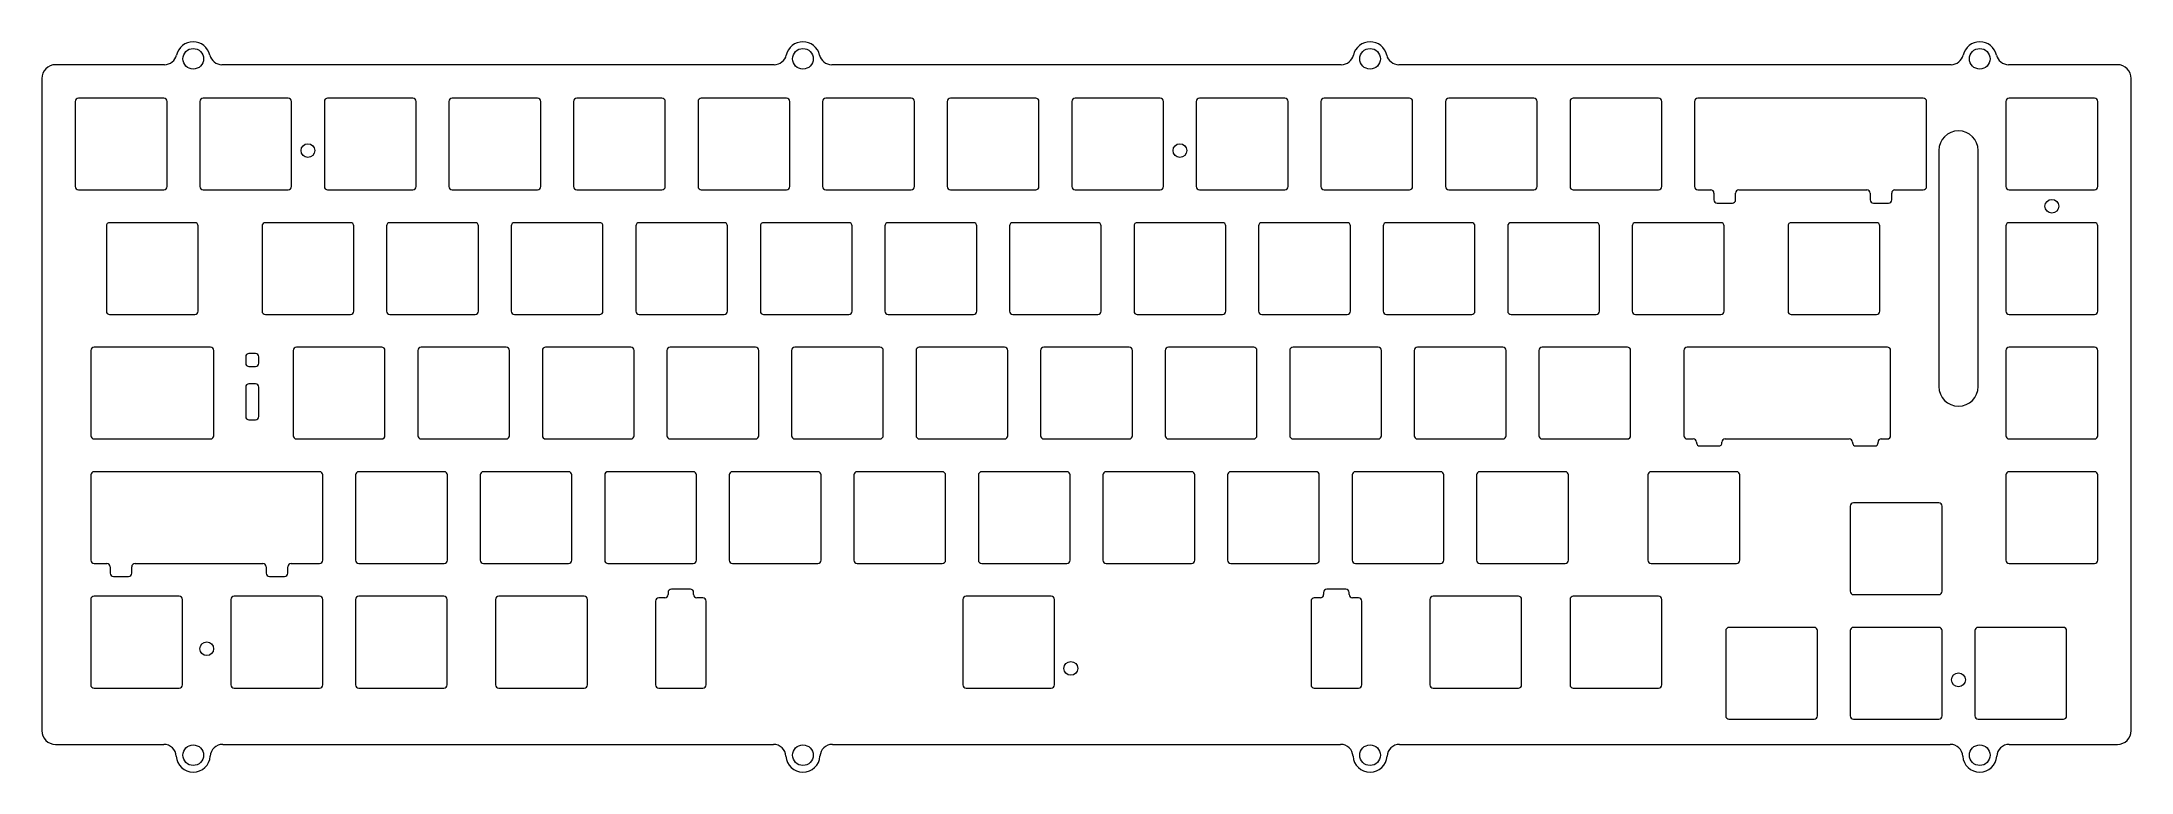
# Model space of a CAD drawing. Header units: inches. Extents: x 0 to 319, y 0 to 111.
import ezdxf

# ---------------------------------------------------------------- set-up
doc = ezdxf.new("R2010")
doc.units = ezdxf.units.IN
doc.header["$MEASUREMENT"] = 0
doc.layers.get('0').update_dxf_attribs({"lineweight": 18})

msp = doc.modelspace()

# ---------------------------------------------------------------- linework, layer by layer
for p, q in [((0, 105.85), (0, 6.35)), ((18.713, 107.95), (2.1, 107.95)), ((111.713, 107.95), (27.487, 107.95)), ((198.213, 107.95), (120.487, 107.95)), ((291.213, 107.95), (206.987, 107.95)), ((316.6, 107.95), (299.987, 107.95)), ((318.7, 6.35), (318.7, 105.85)), ((5.1, 102.35), (5.1, 89.35)), ((18.6, 102.85), (5.6, 102.85)), ((19.1, 89.35), (19.1, 102.35)), ((24.1, 102.35), (24.1, 89.35)), ((37.6, 102.85), (24.6, 102.85)), ((38.1, 89.35), (38.1, 102.35)), ((43.1, 102.35), (43.1, 89.35)), ((56.6, 102.85), (43.6, 102.85)), ((57.1, 89.35), (57.1, 102.35)), ((62.1, 102.35), (62.1, 89.35)), ((75.6, 102.85), (62.6, 102.85)), ((76.1, 89.35), (76.1, 102.35)), ((81.1, 102.35), (81.1, 89.35)), ((94.6, 102.85), (81.6, 102.85)), ((95.1, 89.35), (95.1, 102.35)), ((100.1, 102.35), (100.1, 89.35)), ((113.6, 102.85), (100.6, 102.85)), ((114.1, 89.35), (114.1, 102.35)), ((119.1, 102.35), (119.1, 89.35)), ((132.6, 102.85), (119.6, 102.85)), ((133.1, 89.35), (133.1, 102.35)), ((138.1, 102.35), (138.1, 89.35)), ((151.6, 102.85), (138.6, 102.85)), ((152.1, 89.35), (152.1, 102.35)), ((157.1, 102.35), (157.1, 89.35)), ((170.6, 102.85), (157.6, 102.85)), ((171.1, 89.35), (171.1, 102.35)), ((176.1, 102.35), (176.1, 89.35)), ((189.6, 102.85), (176.6, 102.85)), ((190.1, 89.35), (190.1, 102.35)), ((195.1, 102.35), (195.1, 89.35)), ((208.6, 102.85), (195.6, 102.85)), ((209.1, 89.35), (209.1, 102.35)), ((214.1, 102.35), (214.1, 89.35)), ((227.6, 102.85), (214.6, 102.85)), ((228.1, 89.35), (228.1, 102.35)), ((233.1, 102.35), (233.1, 89.35)), ((246.6, 102.85), (233.6, 102.85)), ((247.1, 89.35), (247.1, 102.35)), ((252.11, 102.35), (252.11, 89.35)), ((286.99, 102.85), (252.61, 102.85)), ((287.49, 89.35), (287.49, 102.35)), ((299.6, 102.35), (299.6, 89.35)), ((313.1, 102.85), (300.1, 102.85)), ((313.6, 89.35), (313.6, 102.35)), ((289.36, 94.85), (289.36, 58.85)), ((295.36, 58.85), (295.36, 94.85)), ((5.6, 88.85), (18.6, 88.85)), ((24.6, 88.85), (37.6, 88.85)), ((43.6, 88.85), (56.6, 88.85)), ((62.6, 88.85), (75.6, 88.85)), ((81.6, 88.85), (94.6, 88.85)), ((100.6, 88.85), (113.6, 88.85)), ((119.6, 88.85), (132.6, 88.85)), ((138.6, 88.85), (151.6, 88.85)), ((157.6, 88.85), (170.6, 88.85)), ((176.6, 88.85), (189.6, 88.85)), ((195.6, 88.85), (208.6, 88.85)), ((214.6, 88.85), (227.6, 88.85)), ((233.6, 88.85), (246.6, 88.85)), ((252.61, 88.85), (254.56, 88.85)), ((255.06, 88.35), (255.06, 87.35)), ((255.56, 86.85), (257.86, 86.85)), ((258.36, 87.35), (258.36, 88.35)), ((258.86, 88.85), (278.37, 88.85)), ((278.87, 88.35), (278.87, 87.35)), ((279.37, 86.85), (281.67, 86.85)), ((282.17, 87.35), (282.17, 88.35)), ((282.67, 88.85), (286.99, 88.85)), ((300.1, 88.85), (313.1, 88.85)), ((9.85, 83.35), (9.85, 70.35)), ((23.35, 83.85), (10.35, 83.85)), ((23.85, 70.35), (23.85, 83.35)), ((33.6, 83.35), (33.6, 70.35)), ((47.1, 83.85), (34.1, 83.85)), ((47.6, 70.35), (47.6, 83.35)), ((52.6, 83.35), (52.6, 70.35)), ((66.1, 83.85), (53.1, 83.85)), ((66.6, 70.35), (66.6, 83.35)), ((71.6, 83.35), (71.6, 70.35)), ((85.1, 83.85), (72.1, 83.85)), ((85.6, 70.35), (85.6, 83.35)), ((90.6, 83.35), (90.6, 70.35)), ((104.1, 83.85), (91.1, 83.85)), ((104.6, 70.35), (104.6, 83.35)), ((109.6, 83.35), (109.6, 70.35)), ((123.1, 83.85), (110.1, 83.85)), ((123.6, 70.35), (123.6, 83.35)), ((128.6, 83.35), (128.6, 70.35)), ((142.1, 83.85), (129.1, 83.85)), ((142.6, 70.35), (142.6, 83.35)), ((147.6, 83.35), (147.6, 70.35)), ((161.1, 83.85), (148.1, 83.85)), ((161.6, 70.35), (161.6, 83.35)), ((166.6, 83.35), (166.6, 70.35)), ((180.1, 83.85), (167.1, 83.85)), ((180.6, 70.35), (180.6, 83.35)), ((185.6, 83.35), (185.6, 70.35)), ((199.1, 83.85), (186.1, 83.85)), ((199.6, 70.35), (199.6, 83.35)), ((204.6, 83.35), (204.6, 70.35)), ((218.1, 83.85), (205.1, 83.85)), ((218.6, 70.35), (218.6, 83.35)), ((223.6, 83.35), (223.6, 70.35)), ((237.1, 83.85), (224.1, 83.85)), ((237.6, 70.35), (237.6, 83.35)), ((242.6, 83.35), (242.6, 70.35)), ((256.1, 83.85), (243.1, 83.85)), ((256.6, 70.35), (256.6, 83.35)), ((266.35, 83.35), (266.35, 70.35)), ((279.85, 83.85), (266.85, 83.85)), ((280.35, 70.35), (280.35, 83.35)), ((299.6, 83.35), (299.6, 70.35)), ((313.1, 83.85), (300.1, 83.85)), ((313.6, 70.35), (313.6, 83.35)), ((10.35, 69.85), (23.35, 69.85)), ((34.1, 69.85), (47.1, 69.85)), ((53.1, 69.85), (66.1, 69.85)), ((72.1, 69.85), (85.1, 69.85)), ((91.1, 69.85), (104.1, 69.85)), ((110.1, 69.85), (123.1, 69.85)), ((129.1, 69.85), (142.1, 69.85)), ((148.1, 69.85), (161.1, 69.85)), ((167.1, 69.85), (180.1, 69.85)), ((186.1, 69.85), (199.1, 69.85)), ((205.1, 69.85), (218.1, 69.85)), ((224.1, 69.85), (237.1, 69.85)), ((243.1, 69.85), (256.1, 69.85)), ((266.85, 69.85), (279.85, 69.85)), ((300.1, 69.85), (313.1, 69.85)), ((7.47, 64.35), (7.47, 51.35)), ((25.72, 64.85), (7.97, 64.85)), ((26.22, 51.35), (26.22, 64.35)), ((32.6, 63.9), (31.6, 63.9)), ((38.35, 64.35), (38.35, 51.35)), ((51.85, 64.85), (38.85, 64.85)), ((52.35, 51.35), (52.35, 64.35)), ((57.35, 64.35), (57.35, 51.35)), ((70.85, 64.85), (57.85, 64.85)), ((71.35, 51.35), (71.35, 64.35)), ((76.35, 64.35), (76.35, 51.35)), ((89.85, 64.85), (76.85, 64.85)), ((90.35, 51.35), (90.35, 64.35)), ((95.35, 64.35), (95.35, 51.35)), ((108.85, 64.85), (95.85, 64.85)), ((109.35, 51.35), (109.35, 64.35)), ((114.35, 64.35), (114.35, 51.35)), ((127.85, 64.85), (114.85, 64.85)), ((128.35, 51.35), (128.35, 64.35)), ((133.35, 64.35), (133.35, 51.35)), ((146.85, 64.85), (133.85, 64.85)), ((147.35, 51.35), (147.35, 64.35)), ((152.35, 64.35), (152.35, 51.35)), ((165.85, 64.85), (152.85, 64.85)), ((166.35, 51.35), (166.35, 64.35)), ((171.35, 64.35), (171.35, 51.35)), ((184.85, 64.85), (171.85, 64.85)), ((185.35, 51.35), (185.35, 64.35)), ((190.35, 64.35), (190.35, 51.35)), ((203.85, 64.85), (190.85, 64.85)), ((204.35, 51.35), (204.35, 64.35)), ((209.35, 64.35), (209.35, 51.35)), ((222.85, 64.85), (209.85, 64.85)), ((223.35, 51.35), (223.35, 64.35)), ((228.35, 64.35), (228.35, 51.35)), ((241.85, 64.85), (228.85, 64.85)), ((242.35, 51.35), (242.35, 64.35)), ((250.455, 64.35), (250.455, 51.35)), ((281.505, 64.85), (250.955, 64.85)), ((282.005, 51.35), (282.005, 64.35)), ((299.6, 64.35), (299.6, 51.35)), ((313.1, 64.85), (300.1, 64.85)), ((313.6, 51.35), (313.6, 64.35)), ((31.1, 63.4), (31.1, 62.4)), ((31.6, 61.9), (32.6, 61.9)), ((33.1, 62.4), (33.1, 63.4)), ((31.1, 58.76), (31.1, 54.26)), ((32.6, 59.26), (31.6, 59.26)), ((33.1, 54.26), (33.1, 58.76)), ((31.6, 53.76), (32.6, 53.76)), ((7.97, 50.85), (25.72, 50.85)), ((38.85, 50.85), (51.85, 50.85)), ((57.85, 50.85), (70.85, 50.85)), ((76.85, 50.85), (89.85, 50.85)), ((95.85, 50.85), (108.85, 50.85)), ((114.85, 50.85), (127.85, 50.85)), ((133.85, 50.85), (146.85, 50.85)), ((152.85, 50.85), (165.85, 50.85)), ((171.85, 50.85), (184.85, 50.85)), ((190.85, 50.85), (203.85, 50.85)), ((209.85, 50.85), (222.85, 50.85)), ((228.85, 50.85), (241.85, 50.85)), ((250.955, 50.85), (251.88, 50.85)), ((252.38, 50.35), (252.38, 50.28)), ((252.88, 49.78), (255.78, 49.78)), ((256.28, 50.28), (256.28, 50.35)), ((256.78, 50.85), (275.68, 50.85)), ((276.18, 50.35), (276.18, 50.28)), ((276.68, 49.78), (279.58, 49.78)), ((280.08, 50.28), (280.08, 50.35)), ((280.58, 50.85), (281.505, 50.85)), ((300.1, 50.85), (313.1, 50.85)), ((7.47, 45.35), (7.47, 32.35)), ((42.35, 45.85), (7.97, 45.85)), ((42.85, 32.35), (42.85, 45.35)), ((47.86, 45.35), (47.86, 32.35)), ((61.36, 45.85), (48.36, 45.85)), ((61.86, 32.35), (61.86, 45.35)), ((66.86, 45.35), (66.86, 32.35)), ((80.36, 45.85), (67.36, 45.85)), ((80.86, 32.35), (80.86, 45.35)), ((85.86, 45.35), (85.86, 32.35)), ((99.36, 45.85), (86.36, 45.85)), ((99.86, 32.35), (99.86, 45.35)), ((104.86, 45.35), (104.86, 32.35)), ((118.36, 45.85), (105.36, 45.85)), ((118.86, 32.35), (118.86, 45.35)), ((123.86, 45.35), (123.86, 32.35)), ((137.36, 45.85), (124.36, 45.85)), ((137.86, 32.35), (137.86, 45.35)), ((142.86, 45.35), (142.86, 32.35)), ((156.36, 45.85), (143.36, 45.85)), ((156.86, 32.35), (156.86, 45.35)), ((161.86, 45.35), (161.86, 32.35)), ((175.36, 45.85), (162.36, 45.85)), ((175.86, 32.35), (175.86, 45.35)), ((180.86, 45.35), (180.86, 32.35)), ((194.36, 45.85), (181.36, 45.85)), ((194.86, 32.35), (194.86, 45.35)), ((199.86, 45.35), (199.86, 32.35)), ((213.36, 45.85), (200.36, 45.85)), ((213.86, 32.35), (213.86, 45.35)), ((218.86, 45.35), (218.86, 32.35)), ((232.36, 45.85), (219.36, 45.85)), ((232.86, 32.35), (232.86, 45.35)), ((244.99, 45.35), (244.99, 32.35)), ((258.49, 45.85), (245.49, 45.85)), ((258.99, 32.35), (258.99, 45.35)), ((299.6, 45.35), (299.6, 32.35)), ((313.1, 45.85), (300.1, 45.85)), ((313.6, 32.35), (313.6, 45.35)), ((275.85, 40.6), (275.85, 27.6)), ((289.35, 41.1), (276.35, 41.1)), ((289.85, 27.6), (289.85, 40.6)), ((7.97, 31.85), (9.92, 31.85)), ((10.42, 31.35), (10.42, 30.35)), ((10.92, 29.85), (13.22, 29.85)), ((13.72, 30.35), (13.72, 31.35)), ((14.22, 31.85), (33.73, 31.85)), ((34.23, 31.35), (34.23, 30.35)), ((34.73, 29.85), (37.03, 29.85)), ((37.53, 30.35), (37.53, 31.35)), ((38.03, 31.85), (42.35, 31.85)), ((48.36, 31.85), (61.36, 31.85)), ((67.36, 31.85), (80.36, 31.85)), ((86.36, 31.85), (99.36, 31.85)), ((105.36, 31.85), (118.36, 31.85)), ((124.36, 31.85), (137.36, 31.85)), ((143.36, 31.85), (156.36, 31.85)), ((162.36, 31.85), (175.36, 31.85)), ((181.36, 31.85), (194.36, 31.85)), ((200.36, 31.85), (213.36, 31.85)), ((219.36, 31.85), (232.36, 31.85)), ((245.49, 31.85), (258.49, 31.85)), ((300.1, 31.85), (313.1, 31.85)), ((7.465, 26.35), (7.465, 13.35)), ((20.965, 26.85), (7.965, 26.85)), ((21.465, 13.35), (21.465, 26.35)), ((28.845, 26.35), (28.845, 13.35)), ((42.345, 26.85), (29.345, 26.85)), ((42.845, 13.35), (42.845, 26.35)), ((47.845, 26.35), (47.845, 13.35)), ((61.345, 26.85), (48.345, 26.85)), ((61.845, 13.35), (61.845, 26.35)), ((69.225, 26.35), (69.225, 13.35)), ((82.725, 26.85), (69.725, 26.85)), ((83.225, 13.35), (83.225, 26.35)), ((93.6, 26.12), (93.6, 13.35)), ((95.026, 26.62), (94.1, 26.62)), ((95.526, 27.42), (95.526, 27.12)), ((98.926, 27.92), (96.026, 27.92)), ((99.426, 27.12), (99.426, 27.42)), ((100.85, 26.62), (99.926, 26.62)), ((101.35, 13.35), (101.35, 26.12)), ((140.475, 26.35), (140.475, 13.35)), ((153.975, 26.85), (140.975, 26.85)), ((154.475, 13.35), (154.475, 26.35)), ((193.6, 26.12), (193.6, 13.35)), ((195.024, 26.62), (194.1, 26.62)), ((195.524, 27.42), (195.524, 27.12)), ((198.924, 27.92), (196.024, 27.92)), ((199.424, 27.12), (199.424, 27.42)), ((200.85, 26.62), (199.924, 26.62)), ((201.35, 13.35), (201.35, 26.12)), ((211.725, 26.35), (211.725, 13.35)), ((225.225, 26.85), (212.225, 26.85)), ((225.725, 13.35), (225.725, 26.35)), ((233.105, 26.35), (233.105, 13.35)), ((246.605, 26.85), (233.605, 26.85)), ((247.105, 13.35), (247.105, 26.35)), ((276.35, 27.1), (289.35, 27.1)), ((256.85, 21.6), (256.85, 8.6)), ((270.35, 22.1), (257.35, 22.1)), ((270.85, 8.6), (270.85, 21.6)), ((275.85, 21.6), (275.85, 8.6)), ((289.35, 22.1), (276.35, 22.1)), ((289.85, 8.6), (289.85, 21.6)), ((294.85, 21.6), (294.85, 8.6)), ((308.35, 22.1), (295.35, 22.1)), ((308.85, 8.6), (308.85, 21.6)), ((7.965, 12.85), (20.965, 12.85)), ((29.345, 12.85), (42.345, 12.85)), ((48.345, 12.85), (61.345, 12.85)), ((69.725, 12.85), (82.725, 12.85)), ((94.1, 12.85), (100.85, 12.85)), ((140.975, 12.85), (153.975, 12.85)), ((194.1, 12.85), (200.85, 12.85)), ((212.225, 12.85), (225.225, 12.85)), ((233.605, 12.85), (246.605, 12.85)), ((257.35, 8.1), (270.35, 8.1)), ((276.35, 8.1), (289.35, 8.1)), ((295.35, 8.1), (308.35, 8.1)), ((2.1, 4.25), (18.607, 4.25)), ((27.593, 4.25), (111.607, 4.25)), ((120.593, 4.25), (198.107, 4.25)), ((207.093, 4.25), (291.107, 4.25)), ((300.093, 4.25), (316.6, 4.25))]:
    msp.add_line(p, q)
for centre, radius in [((23.1, 108.85), 1.575), ((116.1, 108.85), 1.575), ((202.6, 108.85), 1.575), ((295.6, 108.85), 1.575), ((40.6, 94.85), 1.05), ((173.6, 94.85), 1.05), ((306.6, 86.35), 1.05), ((25.16, 18.85), 1.05), ((156.96, 15.85), 1.05), ((292.35, 14.1), 1.05), ((23.1, 2.6), 1.575), ((116.1, 2.6), 1.575), ((202.6, 2.6), 1.575), ((295.6, 2.6), 1.575)]:
    msp.add_circle(centre, radius)
for centre, radius, start, end in [((18.713, 109.85), 1.9, 270, 347.16041), ((23.1, 108.85), 2.6, 12.83959, 167.16041), ((27.487, 109.85), 1.9, 192.83959, 270), ((111.713, 109.85), 1.9, 270, 347.16041), ((116.1, 108.85), 2.6, 12.83959, 167.16041), ((120.487, 109.85), 1.9, 192.83959, 270), ((198.213, 109.85), 1.9, 270, 347.16041), ((202.6, 108.85), 2.6, 12.83959, 167.16041), ((206.987, 109.85), 1.9, 192.83959, 270), ((291.213, 109.85), 1.9, 270, 347.16041), ((295.6, 108.85), 2.6, 12.83959, 167.16041), ((299.987, 109.85), 1.9, 192.83959, 270), ((2.1, 105.85), 2.1, 90, 180), ((316.6, 105.85), 2.1, 0, 90), ((5.6, 102.35), 0.5, 90, 180), ((18.6, 102.35), 0.5, 0, 90), ((24.6, 102.35), 0.5, 90, 180), ((37.6, 102.35), 0.5, 0, 90), ((43.6, 102.35), 0.5, 90, 180), ((56.6, 102.35), 0.5, 0, 90), ((62.6, 102.35), 0.5, 90, 180), ((75.6, 102.35), 0.5, 0, 90), ((81.6, 102.35), 0.5, 90, 180), ((94.6, 102.35), 0.5, 360, 90), ((100.6, 102.35), 0.5, 90, 180), ((113.6, 102.35), 0.5, 360, 90), ((119.6, 102.35), 0.5, 90, 180), ((132.6, 102.35), 0.5, 0, 90), ((138.6, 102.35), 0.5, 90, 180), ((151.6, 102.35), 0.5, 0, 90), ((157.6, 102.35), 0.5, 90, 180), ((170.6, 102.35), 0.5, 360, 90), ((176.6, 102.35), 0.5, 90, 180), ((189.6, 102.35), 0.5, 0, 90), ((195.6, 102.35), 0.5, 90, 180), ((208.6, 102.35), 0.5, 0, 90), ((214.6, 102.35), 0.5, 90, 180), ((227.6, 102.35), 0.5, 0, 90), ((233.6, 102.35), 0.5, 90, 180), ((246.6, 102.35), 0.5, 0, 90), ((252.61, 102.35), 0.5, 90, 180), ((286.99, 102.35), 0.5, 0, 90), ((300.1, 102.35), 0.5, 90, 180), ((313.1, 102.35), 0.5, 0, 90), ((292.36, 94.85), 3, 360, 180), ((5.6, 89.35), 0.5, 180, 270), ((18.6, 89.35), 0.5, 270, 0), ((24.6, 89.35), 0.5, 180, 270), ((37.6, 89.35), 0.5, 270, 0), ((43.6, 89.35), 0.5, 180, 270), ((56.6, 89.35), 0.5, 270, 0), ((62.6, 89.35), 0.5, 180, 270), ((75.6, 89.35), 0.5, 270, 0), ((81.6, 89.35), 0.5, 180, 270), ((94.6, 89.35), 0.5, 270, 0), ((100.6, 89.35), 0.5, 180, 270), ((113.6, 89.35), 0.5, 270, 0), ((119.6, 89.35), 0.5, 180, 270), ((132.6, 89.35), 0.5, 270, 0), ((138.6, 89.35), 0.5, 180, 270), ((151.6, 89.35), 0.5, 270, 0), ((157.6, 89.35), 0.5, 180, 270), ((170.6, 89.35), 0.5, 270, 360), ((176.6, 89.35), 0.5, 180, 270), ((189.6, 89.35), 0.5, 270, 0), ((195.6, 89.35), 0.5, 180, 270), ((208.6, 89.35), 0.5, 270, 0), ((214.6, 89.35), 0.5, 180, 270), ((227.6, 89.35), 0.5, 270, 0), ((233.6, 89.35), 0.5, 180, 270), ((246.6, 89.35), 0.5, 270, 0), ((252.61, 89.35), 0.5, 180, 270), ((286.99, 89.35), 0.5, 270, 0), ((300.1, 89.35), 0.5, 180, 270), ((313.1, 89.35), 0.5, 270, 360), ((254.56, 88.35), 0.5, 0, 90), ((255.56, 87.35), 0.5, 180, 270), ((257.86, 87.35), 0.5, 270, 360), ((258.86, 88.35), 0.5, 90, 180), ((278.37, 88.35), 0.5, 0, 90), ((279.37, 87.35), 0.5, 180, 270), ((281.67, 87.35), 0.5, 270, 0), ((282.67, 88.35), 0.5, 90, 180), ((10.35, 83.35), 0.5, 90, 180), ((23.35, 83.35), 0.5, 0, 90), ((34.1, 83.35), 0.5, 90, 180), ((47.1, 83.35), 0.5, 0, 90), ((53.1, 83.35), 0.5, 90, 180), ((66.1, 83.35), 0.5, 0, 90), ((72.1, 83.35), 0.5, 90, 180), ((85.1, 83.35), 0.5, 0, 90), ((91.1, 83.35), 0.5, 90, 180), ((104.1, 83.35), 0.5, 0, 90), ((110.1, 83.35), 0.5, 90, 180), ((123.1, 83.35), 0.5, 0, 90), ((129.1, 83.35), 0.5, 90, 180), ((142.1, 83.35), 0.5, 0, 90), ((148.1, 83.35), 0.5, 90, 180), ((161.1, 83.35), 0.5, 0, 90), ((167.1, 83.35), 0.5, 90, 180), ((180.1, 83.35), 0.5, 0, 90), ((186.1, 83.35), 0.5, 90, 180), ((199.1, 83.35), 0.5, 360, 90), ((205.1, 83.35), 0.5, 90, 180), ((218.1, 83.35), 0.5, 360, 90), ((224.1, 83.35), 0.5, 90, 180), ((237.1, 83.35), 0.5, 0, 90), ((243.1, 83.35), 0.5, 90, 180), ((256.1, 83.35), 0.5, 0, 90), ((266.85, 83.35), 0.5, 90, 180), ((279.85, 83.35), 0.5, 0, 90), ((300.1, 83.35), 0.5, 90, 180), ((313.1, 83.35), 0.5, 0, 90), ((10.35, 70.35), 0.5, 180, 270), ((23.35, 70.35), 0.5, 270, 0), ((34.1, 70.35), 0.5, 180, 270), ((47.1, 70.35), 0.5, 270, 0), ((53.1, 70.35), 0.5, 180, 270), ((66.1, 70.35), 0.5, 270, 0), ((72.1, 70.35), 0.5, 180, 270), ((85.1, 70.35), 0.5, 270, 0), ((91.1, 70.35), 0.5, 180, 270), ((104.1, 70.35), 0.5, 270, 360), ((110.1, 70.35), 0.5, 180, 270), ((123.1, 70.35), 0.5, 270, 0), ((129.1, 70.35), 0.5, 180, 270), ((142.1, 70.35), 0.5, 270, 360), ((148.1, 70.35), 0.5, 180, 270), ((161.1, 70.35), 0.5, 270, 0), ((167.1, 70.35), 0.5, 180, 270), ((180.1, 70.35), 0.5, 270, 0), ((186.1, 70.35), 0.5, 180, 270), ((199.1, 70.35), 0.5, 270, 0), ((205.1, 70.35), 0.5, 180, 270), ((218.1, 70.35), 0.5, 270, 0), ((224.1, 70.35), 0.5, 180, 270), ((237.1, 70.35), 0.5, 270, 0), ((243.1, 70.35), 0.5, 180, 270), ((256.1, 70.35), 0.5, 270, 0), ((266.85, 70.35), 0.5, 180, 270), ((279.85, 70.35), 0.5, 270, 0), ((300.1, 70.35), 0.5, 180, 270), ((313.1, 70.35), 0.5, 270, 0), ((7.97, 64.35), 0.5, 90, 180), ((25.72, 64.35), 0.5, 0, 90), ((31.6, 63.4), 0.5, 90, 180), ((32.6, 63.4), 0.5, 0, 90), ((38.85, 64.35), 0.5, 90, 180), ((51.85, 64.35), 0.5, 360, 90), ((57.85, 64.35), 0.5, 90, 180), ((70.85, 64.35), 0.5, 0, 90), ((76.85, 64.35), 0.5, 90, 180), ((89.85, 64.35), 0.5, 0, 90), ((95.85, 64.35), 0.5, 90, 180), ((108.85, 64.35), 0.5, 0, 90), ((114.85, 64.35), 0.5, 90, 180), ((127.85, 64.35), 0.5, 0, 90), ((133.85, 64.35), 0.5, 90, 180), ((146.85, 64.35), 0.5, 0, 90), ((152.85, 64.35), 0.5, 90, 180), ((165.85, 64.35), 0.5, 0, 90), ((171.85, 64.35), 0.5, 90, 180), ((184.85, 64.35), 0.5, 0, 90), ((190.85, 64.35), 0.5, 90, 180), ((203.85, 64.35), 0.5, 0, 90), ((209.85, 64.35), 0.5, 90, 180), ((222.85, 64.35), 0.5, 0, 90), ((228.85, 64.35), 0.5, 90, 180), ((241.85, 64.35), 0.5, 0, 90), ((250.955, 64.35), 0.5, 90, 180), ((281.505, 64.35), 0.5, 0, 90), ((300.1, 64.35), 0.5, 90, 180), ((313.1, 64.35), 0.5, 0, 90), ((31.6, 62.4), 0.5, 180, 270), ((32.6, 62.4), 0.5, 270, 0), ((31.6, 58.76), 0.5, 90, 180), ((32.6, 58.76), 0.5, 0, 90), ((292.36, 58.85), 3, 180, 360), ((31.6, 54.26), 0.5, 180, 270), ((32.6, 54.26), 0.5, 270, 0), ((7.97, 51.35), 0.5, 180, 270), ((25.72, 51.35), 0.5, 270, 0), ((38.85, 51.35), 0.5, 180, 270), ((51.85, 51.35), 0.5, 270, 360), ((57.85, 51.35), 0.5, 180, 270), ((70.85, 51.35), 0.5, 270, 0), ((76.85, 51.35), 0.5, 180, 270), ((89.85, 51.35), 0.5, 270, 0), ((95.85, 51.35), 0.5, 180, 270), ((108.85, 51.35), 0.5, 270, 0), ((114.85, 51.35), 0.5, 180, 270), ((127.85, 51.35), 0.5, 270, 0), ((133.85, 51.35), 0.5, 180, 270), ((146.85, 51.35), 0.5, 270, 0), ((152.85, 51.35), 0.5, 180, 270), ((165.85, 51.35), 0.5, 270, 0), ((171.85, 51.35), 0.5, 180, 270), ((184.85, 51.35), 0.5, 270, 360), ((190.85, 51.35), 0.5, 180, 270), ((203.85, 51.35), 0.5, 270, 360), ((209.85, 51.35), 0.5, 180, 270), ((222.85, 51.35), 0.5, 270, 0), ((228.85, 51.35), 0.5, 180, 270), ((241.85, 51.35), 0.5, 270, 0), ((250.955, 51.35), 0.5, 180, 270), ((281.505, 51.35), 0.5, 270, 0), ((300.1, 51.35), 0.5, 180, 270), ((313.1, 51.35), 0.5, 270, 0), ((251.88, 50.35), 0.5, 360, 90), ((252.88, 50.28), 0.5, 180, 270), ((255.78, 50.28), 0.5, 270, 0), ((256.78, 50.35), 0.5, 90, 180), ((275.68, 50.35), 0.5, 360, 90), ((276.68, 50.28), 0.5, 180, 270), ((279.58, 50.28), 0.5, 270, 0), ((280.58, 50.35), 0.5, 90, 180), ((7.97, 45.35), 0.5, 90, 180), ((42.35, 45.35), 0.5, 0, 90), ((48.36, 45.35), 0.5, 90, 180), ((61.36, 45.35), 0.5, 360, 90), ((67.36, 45.35), 0.5, 90, 180), ((80.36, 45.35), 0.5, 0, 90), ((86.36, 45.35), 0.5, 90, 180), ((99.36, 45.35), 0.5, 0, 90), ((105.36, 45.35), 0.5, 90, 180), ((118.36, 45.35), 0.5, 0, 90), ((124.36, 45.35), 0.5, 90, 180), ((137.36, 45.35), 0.5, 0, 90), ((143.36, 45.35), 0.5, 90, 180), ((156.36, 45.35), 0.5, 0, 90), ((162.36, 45.35), 0.5, 90, 180), ((175.36, 45.35), 0.5, 0, 90), ((181.36, 45.35), 0.5, 90, 180), ((194.36, 45.35), 0.5, 360, 90), ((200.36, 45.35), 0.5, 90, 180), ((213.36, 45.35), 0.5, 0, 90), ((219.36, 45.35), 0.5, 90, 180), ((232.36, 45.35), 0.5, 0, 90), ((245.49, 45.35), 0.5, 90, 180), ((258.49, 45.35), 0.5, 0, 90), ((300.1, 45.35), 0.5, 90, 180), ((313.1, 45.35), 0.5, 0, 90), ((276.35, 40.6), 0.5, 90, 180), ((289.35, 40.6), 0.5, 0, 90), ((7.97, 32.35), 0.5, 180, 270), ((42.35, 32.35), 0.5, 270, 0), ((48.36, 32.35), 0.5, 180, 270), ((61.36, 32.35), 0.5, 270, 0), ((67.36, 32.35), 0.5, 180, 270), ((80.36, 32.35), 0.5, 270, 0), ((86.36, 32.35), 0.5, 180, 270), ((99.36, 32.35), 0.5, 270, 0), ((105.36, 32.35), 0.5, 180, 270), ((118.36, 32.35), 0.5, 270, 0), ((124.36, 32.35), 0.5, 180, 270), ((137.36, 32.35), 0.5, 270, 0), ((143.36, 32.35), 0.5, 180, 270), ((156.36, 32.35), 0.5, 270, 0), ((162.36, 32.35), 0.5, 180, 270), ((175.36, 32.35), 0.5, 270, 0), ((181.36, 32.35), 0.5, 180, 270), ((194.36, 32.35), 0.5, 270, 0), ((200.36, 32.35), 0.5, 180, 270), ((213.36, 32.35), 0.5, 270, 0), ((219.36, 32.35), 0.5, 180, 270), ((232.36, 32.35), 0.5, 270, 0), ((245.49, 32.35), 0.5, 180, 270), ((258.49, 32.35), 0.5, 270, 360), ((300.1, 32.35), 0.5, 180, 270), ((313.1, 32.35), 0.5, 270, 0), ((9.92, 31.35), 0.5, 0, 90), ((10.92, 30.35), 0.5, 180, 270), ((13.22, 30.35), 0.5, 270, 0), ((14.22, 31.35), 0.5, 90, 180), ((33.73, 31.35), 0.5, 0, 90), ((34.73, 30.35), 0.5, 180, 270), ((37.03, 30.35), 0.5, 270, 0), ((38.03, 31.35), 0.5, 90, 180), ((7.965, 26.35), 0.5, 90, 180), ((20.965, 26.35), 0.5, 0, 90), ((29.345, 26.35), 0.5, 90, 180), ((42.345, 26.35), 0.5, 0, 90), ((48.345, 26.35), 0.5, 90, 180), ((61.345, 26.35), 0.5, 0, 90), ((69.725, 26.35), 0.5, 90, 180), ((82.725, 26.35), 0.5, 0, 90), ((94.1, 26.12), 0.5, 90, 180), ((95.026, 27.12), 0.5, 270, 0), ((96.026, 27.42), 0.5, 90, 180), ((98.926, 27.42), 0.5, 0, 90), ((99.926, 27.12), 0.5, 180, 270), ((100.85, 26.12), 0.5, 0, 90), ((140.975, 26.35), 0.5, 90, 180), ((153.975, 26.35), 0.5, 0, 90), ((194.1, 26.12), 0.5, 90, 180), ((195.024, 27.12), 0.5, 270, 360), ((196.024, 27.42), 0.5, 90, 180), ((198.924, 27.42), 0.5, 0, 90), ((199.924, 27.12), 0.5, 180, 270), ((200.85, 26.12), 0.5, 0, 90), ((212.225, 26.35), 0.5, 90, 180), ((225.225, 26.35), 0.5, 0, 90), ((233.605, 26.35), 0.5, 90, 180), ((246.605, 26.35), 0.5, 0, 90), ((276.35, 27.6), 0.5, 180, 270), ((289.35, 27.6), 0.5, 270, 0), ((257.35, 21.6), 0.5, 90, 180), ((270.35, 21.6), 0.5, 0, 90), ((276.35, 21.6), 0.5, 90, 180), ((289.35, 21.6), 0.5, 0, 90), ((295.35, 21.6), 0.5, 90, 180), ((308.35, 21.6), 0.5, 0, 90), ((7.965, 13.35), 0.5, 180, 270), ((20.965, 13.35), 0.5, 270, 360), ((29.345, 13.35), 0.5, 180, 270), ((42.345, 13.35), 0.5, 270, 0), ((48.345, 13.35), 0.5, 180, 270), ((61.345, 13.35), 0.5, 270, 360), ((69.725, 13.35), 0.5, 180, 270), ((82.725, 13.35), 0.5, 270, 0), ((94.1, 13.35), 0.5, 180, 270), ((100.85, 13.35), 0.5, 270, 0), ((140.975, 13.35), 0.5, 180, 270), ((153.975, 13.35), 0.5, 270, 0), ((194.1, 13.35), 0.5, 180, 270), ((200.85, 13.35), 0.5, 270, 360), ((212.225, 13.35), 0.5, 180, 270), ((225.225, 13.35), 0.5, 270, 360), ((233.605, 13.35), 0.5, 180, 270), ((246.605, 13.35), 0.5, 270, 0), ((257.35, 8.6), 0.5, 180, 270), ((270.35, 8.6), 0.5, 270, 0), ((276.35, 8.6), 0.5, 180, 270), ((289.35, 8.6), 0.5, 270, 0), ((295.35, 8.6), 0.5, 180, 270), ((308.35, 8.6), 0.5, 270, 360), ((2.1, 6.35), 2.1, 180, 270), ((18.607, 2.35), 1.9, 3.18474, 90), ((27.593, 2.35), 1.9, 90, 176.81526), ((111.607, 2.35), 1.9, 3.18474, 90), ((120.593, 2.35), 1.9, 90, 176.81526), ((198.107, 2.35), 1.9, 3.18474, 90), ((207.093, 2.35), 1.9, 90, 176.81526), ((291.107, 2.35), 1.9, 3.18474, 90), ((300.093, 2.35), 1.9, 90, 176.81526), ((316.6, 6.35), 2.1, 270, 0), ((23.1, 2.6), 2.6, 183.18474, 356.81526), ((116.1, 2.6), 2.6, 183.18474, 356.81526), ((202.6, 2.6), 2.6, 183.18474, 356.81526), ((295.6, 2.6), 2.6, 183.18474, 356.81526)]:
    msp.add_arc(centre, radius, start, end)

doc.saveas('drawing.dxf')
